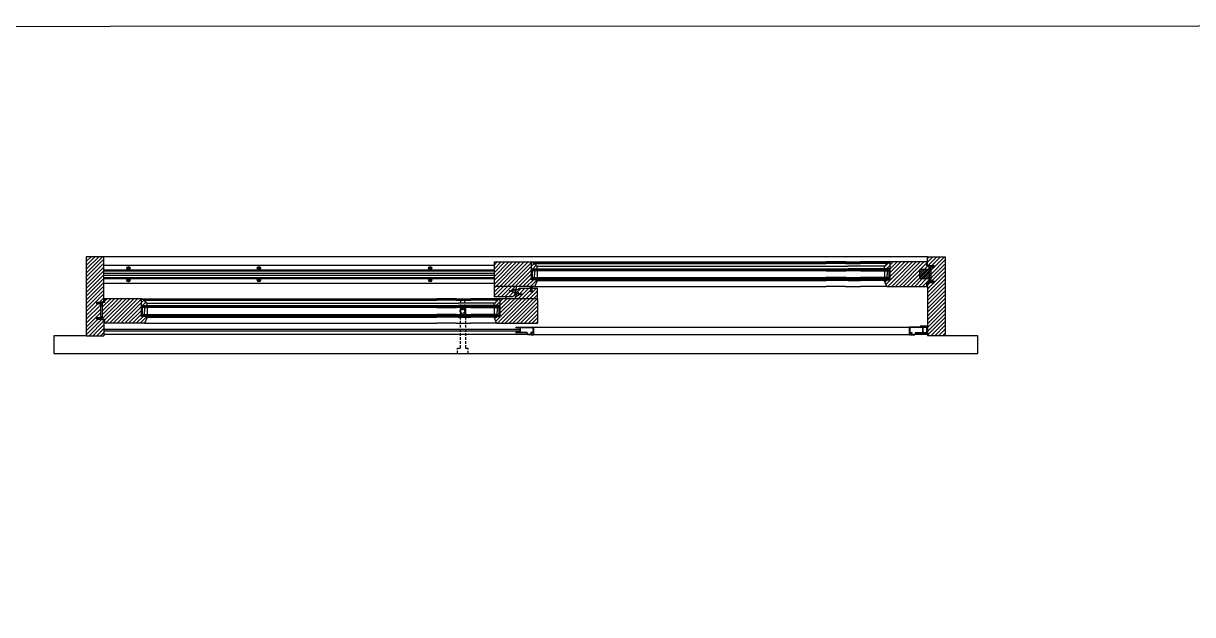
# Model space of a CAD drawing. Header units: inches. Extents: x 1985 to 11287, y 379 to 3234.
# Drawn here: x 7968.7 to 8076.3, y 1657.4 to 1711.7 of the extents above; entities that cross this region are included whole.
import ezdxf

# ---------------------------------------------------------------- set-up
doc = ezdxf.new("R2010")
doc.units = ezdxf.units.IN
doc.header["$MEASUREMENT"] = 0
doc.linetypes.add('HIDDEN', pattern=[0.375, 0.25, -0.125])
for name, color, linetype in [('glass 99', 6, 'CONTINUOUS'), ('glazing tape 99', 7, 'CONTINUOUS'), ('hardware 99', 94, 'CONTINUOUS'), ('hatch 99', 1, 'CONTINUOUS'), ('screen 99', 4, 'CONTINUOUS'), ('separation 99', 3, 'CONTINUOUS'), ('weatherstripping 99', 5, 'CONTINUOUS'), ('wood detail 99', 7, 'CONTINUOUS')]:
    doc.layers.add(name, color=color, linetype=linetype)
pattern_1 = [(45, (8362.8806, 803.94452), (-0.176776695, 0.176776695), [])]

msp = doc.modelspace()

# ---------------------------------------------------------------- hatches: boundary and pattern name
at = {"layer": 'glazing tape 99'}
h = msp.add_hatch(color=7, dxfattribs=at)
h.paths.add_polyline_path([(8015.496175, 1689.130416), (8015.996175, 1689.130416), (8015.996175, 1689.067916), (8015.496175, 1689.067916)])
h.paths.add_polyline_path([(8015.519675, 1688.192916), (8016.019675, 1688.192916), (8016.019675, 1688.130416), (8015.519675, 1688.130416)])
h = msp.add_hatch(color=7, dxfattribs=at)
h.paths.add_polyline_path([(8047.918174, 1689.130416), (8048.418174, 1689.130416), (8048.418174, 1689.067916), (8047.918174, 1689.067916)])
h.paths.add_polyline_path([(8047.894674, 1688.192916), (8048.394674, 1688.192916), (8048.394674, 1688.130416), (8047.894674, 1688.130416)])
h = msp.add_hatch(color=7, dxfattribs=at)
h.paths.add_polyline_path([(7979.621177, 1685.755416), (7980.121177, 1685.755416), (7980.121177, 1685.692916), (7979.621177, 1685.692916)])
h.paths.add_polyline_path([(7979.644677, 1684.817916), (7980.144677, 1684.817916), (7980.144677, 1684.755416), (7979.644677, 1684.755416)])
h = msp.add_hatch(color=7, dxfattribs=at)
h.paths.add_polyline_path([(8012.043175, 1685.755416), (8012.543175, 1685.755416), (8012.543175, 1685.692916), (8012.043175, 1685.692916)])
h.paths.add_polyline_path([(8012.019675, 1684.817916), (8012.519675, 1684.817916), (8012.519675, 1684.755416), (8012.019675, 1684.755416)])
at = {"layer": 'hardware 99'}
h = msp.add_hatch(dxfattribs=at)
h.set_pattern_fill('ANSI31', color=256, style=0)
h.set_pattern_definition([(45, (8371.1306, 393.35135), (-0.088388348, 0.088388348), [])])
h.paths.add_polyline_path([(8052.054174, 1689.067916), (8051.179174, 1689.067916), (8051.179174, 1688.192916), (8052.054174, 1688.192916)])
at = {"layer": 'hatch 99'}
h = msp.add_hatch(dxfattribs=at)
h.set_pattern_fill('ANSI31', color=256, scale=2, style=0)
h.set_pattern_definition(pattern_1)
h.paths.add_polyline_path([(7980.121177, 1685.981916, -0.375199902), (7979.964927, 1686.106916, 0.3507810593), (7979.821799, 1686.231916), (7979.808677, 1686.231916), (7979.808677, 1686.294416), (7979.582162, 1686.294416), (7979.582162, 1685.755416), (7980.121177, 1685.755416)], flags=17)
h.paths.add_polyline_path([(7979.582162, 1686.380416), (7976.207177, 1686.380416), (7976.207177, 1686.036668), (7975.985177, 1685.974158), (7975.985177, 1684.536673), (7976.207177, 1684.474163), (7976.207177, 1684.130416), (7979.903605, 1684.130416), (7980.144677, 1684.692916), (7980.144677, 1684.755416), (7979.582162, 1684.755416)])
h.paths.add_polyline_path([(7976.144677, 1690.224166), (7974.519677, 1690.224166), (7974.519677, 1682.974166), (7976.144677, 1682.974166), (7976.144677, 1684.396041), (7975.816677, 1684.486916), (7975.457177, 1684.486916), (7975.457177, 1684.611916), (7975.816677, 1684.611916), (7975.816677, 1685.898916), (7975.457177, 1685.898916), (7975.457177, 1686.023916), (7975.816677, 1686.023916), (7976.144677, 1686.114791), (7976.144677, 1686.380416)])
h = msp.add_hatch(dxfattribs=at)
h.set_pattern_fill('ANSI31', color=256, scale=2, style=0)
h.set_pattern_definition(pattern_1)
h.paths.add_polyline_path([(8015.996175, 1689.356916, -0.375199902), (8015.839925, 1689.481916, 0.3507810593), (8015.696797, 1689.606916), (8015.683675, 1689.606916), (8015.683675, 1689.669416), (8015.457161, 1689.669416), (8015.457161, 1689.130416), (8015.996175, 1689.130416)], flags=17)
h.paths.add_polyline_path([(8015.457161, 1689.755416), (8012.019675, 1689.755416), (8012.019675, 1687.505416), (8015.778604, 1687.505416), (8016.019675, 1688.067916), (8016.019675, 1688.130416), (8015.457161, 1688.130416)])
h.paths.add_polyline_path([(8013.717789, 1687.045041), (8013.436465, 1687.045041), (8013.436465, 1687.107541), (8013.717789, 1687.107541), (8014.082175, 1687.317919), (8014.082175, 1687.505416), (8012.019675, 1687.505416), (8012.019675, 1686.567916), (8013.707168, 1686.567916), (8014.082175, 1686.784426), (8014.082175, 1686.834663)])
h.paths.add_polyline_path([(8016.019675, 1687.317916), (8015.507322, 1687.317916), (8015.507322, 1687.004309), (8015.413322, 1687.004309), (8015.413322, 1687.317916), (8014.332168, 1687.317916), (8013.957175, 1687.101413), (8013.957175, 1687.051169), (8014.321556, 1686.840795), (8014.602885, 1686.840795), (8014.602885, 1686.778295), (8014.321556, 1686.778295), (8013.957175, 1686.567919), (8013.957175, 1686.380416), (8016.019675, 1686.380416)])
h.paths.add_polyline_path([(8016.019675, 1686.380416), (8012.582189, 1686.380416), (8012.582189, 1684.755416), (8012.019675, 1684.755416), (8012.019675, 1684.692916), (8012.260747, 1684.130416), (8016.019675, 1684.130416)])
h.paths.add_polyline_path([(8012.582189, 1686.294416), (8012.352375, 1686.294416), (8012.352375, 1686.231916), (8012.340112, 1686.231916, 0.3512557704), (8012.199904, 1686.109727, -0.380557848), (8012.043175, 1685.981916), (8012.043175, 1685.755416), (8012.582189, 1685.755416)], flags=17)
h = msp.add_hatch(dxfattribs=at)
h.set_pattern_fill('ANSI31', color=256, scale=2, style=0)
h.set_pattern_definition(pattern_1)
h.paths.add_polyline_path([(8048.457188, 1689.669416), (8048.227374, 1689.669416), (8048.227374, 1689.606916), (8048.215111, 1689.606916, 0.3512557705), (8048.074903, 1689.484727, -0.380557848), (8047.918174, 1689.356916), (8047.918174, 1689.130416), (8048.457188, 1689.130416)], flags=17)
h.paths.add_polyline_path([(8051.179174, 1689.067916), (8052.054174, 1689.067916), (8052.054174, 1689.349158), (8051.832174, 1689.411668), (8051.832174, 1689.755416), (8048.457188, 1689.755416), (8048.457188, 1688.130416), (8047.894674, 1688.130416), (8047.894674, 1688.067916), (8048.135745, 1687.505416), (8051.832174, 1687.505416), (8051.832174, 1687.849163), (8052.054174, 1687.911673), (8052.054174, 1688.192916), (8051.179174, 1688.192916)])
h.paths.add_polyline_path([(8053.519674, 1690.224166), (8052.572583, 1690.224166), (8051.894674, 1690.224166), (8051.894674, 1689.489791), (8052.222674, 1689.398916), (8052.535174, 1689.398916), (8052.535174, 1689.273916), (8052.222674, 1689.273916), (8052.222674, 1687.986916), (8052.535174, 1687.986916), (8052.535174, 1687.861916), (8052.222674, 1687.861916), (8051.894674, 1687.771041), (8051.894674, 1682.974166), (8053.519674, 1682.974166)])
at = {"layer": 'screen 99'}
h = msp.add_hatch(color=256, dxfattribs=at)
h.paths.add_polyline_path([(8014.019674, 1683.773416), (8014.019674, 1683.729916), (8014.389674, 1683.729916), (8014.389674, 1683.280916), (8014.019674, 1683.280916), (8014.019674, 1683.237416), (8015.030674, 1683.237416), (8015.138061, 1683.051416), (8015.448174, 1683.051416), (8015.448174, 1683.237416), (8015.598174, 1683.237416), (8015.598174, 1683.051416), (8015.641674, 1683.051416), (8015.641674, 1683.773416)])
h.paths.add_polyline_path([(8014.433174, 1683.280916), (8014.433174, 1683.729916), (8015.598174, 1683.729916), (8015.598174, 1683.280916), (8015.404674, 1683.280916), (8015.404674, 1683.094916), (8015.163176, 1683.094916), (8015.055788, 1683.280916)], flags=16)
h = msp.add_hatch(color=256, dxfattribs=at)
h.paths.add_polyline_path([(8050.210174, 1683.773416), (8050.210174, 1683.051416), (8050.253674, 1683.051416), (8050.253674, 1683.237416), (8050.403674, 1683.237416), (8050.403674, 1683.051416), (8050.713787, 1683.051416), (8050.821174, 1683.237416), (8051.832174, 1683.237416), (8051.832174, 1683.280916), (8051.462174, 1683.280916), (8051.462174, 1683.729916), (8051.832174, 1683.729916), (8051.832174, 1683.773416)])
h.paths.add_polyline_path([(8050.253674, 1683.729916), (8051.418674, 1683.729916), (8051.418674, 1683.280916), (8050.796059, 1683.280916), (8050.688672, 1683.094916), (8050.447174, 1683.094916), (8050.447174, 1683.280916), (8050.253674, 1683.280916)], flags=16)
msp.add_hatch(color=256, dxfattribs=at).paths.add_polyline_path([(8051.894674, 1683.849166), (8051.207174, 1683.849166), (8051.207174, 1683.786666), (8051.832174, 1683.786666), (8051.832174, 1683.224166), (8051.207174, 1683.224166), (8051.207174, 1683.161666), (8051.894674, 1683.161666)])
at = {"layer": 'weatherstripping 99'}
h = msp.add_hatch(dxfattribs=at)
h.set_pattern_fill('ANSI36', color=256, scale=0.125, angle=315, style=0)
h.set_pattern_definition([(90, (9605.572774, 1875.140218), (-0.015625, 0.02734375), [0.0390625, -0.0078125, 0, -0.0078125])])
h.paths.add_polyline_path([(8015.350822, 1687.502249), (8015.350822, 1687.347809), (8015.600822, 1687.347809), (8015.600822, 1687.515351)])
msp.add_hatch(color=256, dxfattribs=at).paths.add_polyline_path([(8015.350822, 1687.347809), (8015.350822, 1687.316836), (8015.446343, 1687.316817), (8015.47607, 1687.283227), (8015.47607, 1687.223433), (8015.413822, 1687.26697), (8015.413822, 1687.238673), (8015.47607, 1687.195136), (8015.47607, 1687.116248), (8015.413822, 1687.159784), (8015.413822, 1687.131487), (8015.49257, 1687.064963), (8015.507323, 1687.064963), (8015.507323, 1687.316805), (8015.600822, 1687.316787), (8015.600822, 1687.347809)])

# ---------------------------------------------------------------- linework, layer by layer
at = {"layer": 'glass 99', "color": 6}
for p, q in [((8042.56557, 1689.067916), (8015.496175, 1689.067916)), ((8015.550861, 1688.192916), (8015.550861, 1689.067916)), ((8042.56557, 1688.942916), (8015.550861, 1688.942916)), ((8015.734169, 1688.912924), (8015.841952, 1688.942916)), ((8015.734169, 1688.912924), (8015.734169, 1688.567916)), ((8015.734169, 1688.347907), (8015.734169, 1688.567916)), ((8015.998549, 1688.942916), (8015.998549, 1688.317916)), ((8042.56557, 1689.067916), (8044.379806, 1689.067916)), ((8042.56557, 1688.942916), (8044.379806, 1688.942916)), ((8045.711899, 1689.067916), (8044.379806, 1689.067916)), ((8045.711899, 1688.942916), (8044.379806, 1688.942916)), ((8045.711899, 1689.067916), (8048.418174, 1689.067916)), ((8045.711899, 1688.942916), (8048.363488, 1688.942916)), ((8047.918174, 1688.942916), (8047.918174, 1688.317916)), ((8048.182554, 1688.912924), (8048.074771, 1688.942916)), ((8048.182554, 1688.912924), (8048.182554, 1688.567916)), ((8048.182554, 1688.347907), (8048.182554, 1688.567916)), ((8048.363488, 1688.192916), (8048.363488, 1689.067916)), ((8015.519675, 1688.192916), (8042.56557, 1688.192916)), ((8015.550861, 1688.317916), (8042.56557, 1688.317916)), ((8015.734169, 1688.347907), (8015.841952, 1688.317916)), ((8044.379806, 1688.317916), (8042.56557, 1688.317916)), ((8044.379806, 1688.192916), (8042.56557, 1688.192916)), ((8044.379806, 1688.317916), (8045.711899, 1688.317916)), ((8044.379806, 1688.192916), (8045.711899, 1688.192916)), ((8048.363488, 1688.317916), (8045.711899, 1688.317916)), ((8048.394674, 1688.192916), (8045.711899, 1688.192916)), ((8048.182554, 1688.347907), (8048.074771, 1688.317916)), ((8006.753071, 1685.692916), (7979.621177, 1685.692916)), ((7979.675862, 1684.817916), (7979.675862, 1685.692916)), ((8006.753071, 1685.567916), (7979.675862, 1685.567916)), ((7979.859171, 1685.537924), (7979.966953, 1685.567916)), ((7979.859171, 1685.537924), (7979.859171, 1685.192916)), ((7979.859171, 1684.972907), (7979.859171, 1685.192916)), ((7980.123551, 1685.567916), (7980.123551, 1684.942916)), ((8006.753071, 1685.692916), (8008.567307, 1685.692916)), ((8006.753071, 1685.567916), (8008.567307, 1685.567916)), ((8009.8994, 1685.692916), (8008.567307, 1685.692916)), ((8009.8994, 1685.567916), (8008.567307, 1685.567916)), ((8009.8994, 1685.692916), (8012.543175, 1685.692916)), ((8009.8994, 1685.567916), (8012.488489, 1685.567916)), ((8012.043175, 1685.567916), (8012.043175, 1684.942916)), ((8012.307555, 1685.537924), (8012.199773, 1685.567916)), ((8012.307555, 1685.537924), (8012.307555, 1685.192916)), ((8012.307555, 1684.972907), (8012.307555, 1685.192916)), ((8012.488489, 1684.817916), (8012.488489, 1685.692916)), ((7979.644677, 1684.817916), (8006.753071, 1684.817916)), ((7979.675862, 1684.942916), (8006.753071, 1684.942916)), ((7979.859171, 1684.972907), (7979.966953, 1684.942916)), ((8008.567307, 1684.942916), (8006.753071, 1684.942916)), ((8008.567307, 1684.817916), (8006.753071, 1684.817916)), ((8008.567307, 1684.942916), (8009.8994, 1684.942916)), ((8008.567307, 1684.817916), (8009.8994, 1684.817916)), ((8012.488489, 1684.942916), (8009.8994, 1684.942916)), ((8012.519675, 1684.817916), (8009.8994, 1684.817916)), ((8012.307555, 1684.972907), (8012.199773, 1684.942916))]:
    msp.add_line(p, q, dxfattribs=at)
at = {"layer": 'glazing tape 99', "color": 7}
for p, q in [((8015.496175, 1689.130416), (8015.496175, 1689.067916)), ((8015.996175, 1689.130416), (8015.996175, 1689.067916)), ((8047.918174, 1689.130416), (8047.918174, 1689.067916)), ((8048.418174, 1689.130416), (8048.418174, 1689.067916)), ((7979.621177, 1685.755416), (7979.621177, 1685.692916)), ((7980.121177, 1685.755416), (7980.121177, 1685.692916)), ((8012.043175, 1685.755416), (8012.043175, 1685.692916)), ((8012.543175, 1685.755416), (8012.543175, 1685.692916))]:
    msp.add_line(p, q, dxfattribs=at)
at = {"layer": 'glazing tape 99'}
for p, q in [((8015.996175, 1689.067916), (8015.496175, 1689.067916)), ((8048.418174, 1689.067916), (8047.918174, 1689.067916)), ((8015.519675, 1688.192916), (8015.519675, 1688.130416)), ((8016.019675, 1688.192916), (8015.519675, 1688.192916)), ((8016.019675, 1688.192916), (8016.019675, 1688.130416)), ((8047.894674, 1688.192916), (8048.394674, 1688.192916)), ((8047.894674, 1688.192916), (8047.894674, 1688.130416)), ((8048.394674, 1688.192916), (8048.394674, 1688.130416)), ((7980.121177, 1685.692916), (7979.621177, 1685.692916)), ((8012.543175, 1685.692916), (8012.043175, 1685.692916)), ((7979.644677, 1684.817916), (7979.644677, 1684.755416)), ((7980.144677, 1684.817916), (7979.644677, 1684.817916)), ((7980.144677, 1684.817916), (7980.144677, 1684.755416)), ((8012.019675, 1684.817916), (8012.519675, 1684.817916)), ((8012.019675, 1684.817916), (8012.019675, 1684.755416)), ((8012.519675, 1684.817916), (8012.519675, 1684.755416))]:
    msp.add_line(p, q, dxfattribs=at)
at = {"layer": 'hardware 99'}
for p, q in [((7976.144677, 1689.455416), (8012.019675, 1689.455416)), ((8051.832174, 1689.455416), (8052.018745, 1689.455416)), ((7976.144677, 1689.035416), (8012.019675, 1689.035416)), ((7976.144677, 1688.945416), (8012.019675, 1688.945416)), ((7976.144677, 1688.730416), (8012.019675, 1688.730416)), ((7976.144677, 1688.530416), (8012.019675, 1688.530416)), ((7978.244677, 1689.185416), (7978.544677, 1689.185416)), ((7978.394677, 1689.335416), (7978.394677, 1689.035416)), ((7990.244677, 1689.185416), (7990.544677, 1689.185416)), ((7990.394677, 1689.335416), (7990.394677, 1689.035416)), ((8005.994677, 1689.185416), (8006.294677, 1689.185416)), ((8006.144677, 1689.335416), (8006.144677, 1689.035416)), ((8052.054174, 1689.067916), (8052.054174, 1688.192916)), ((8052.054174, 1689.035416), (8052.222674, 1689.035416)), ((8052.054174, 1688.945416), (8052.222674, 1688.945416)), ((8052.054174, 1688.730416), (8052.222674, 1688.730416)), ((8052.054174, 1688.530416), (8052.222674, 1688.530416)), ((7976.144677, 1688.315416), (8012.019675, 1688.315416)), ((7976.144677, 1688.225416), (8012.019675, 1688.225416)), ((7976.144677, 1687.805416), (8012.019675, 1687.805416)), ((7978.244677, 1688.075416), (7978.544677, 1688.075416)), ((7978.394677, 1687.925416), (7978.394677, 1688.225416)), ((7990.244677, 1688.075416), (7990.544677, 1688.075416)), ((7990.394677, 1687.925416), (7990.394677, 1688.225416)), ((8005.994677, 1688.075416), (8006.294677, 1688.075416)), ((8006.144677, 1687.925416), (8006.144677, 1688.225416)), ((8051.832174, 1687.805416), (8052.018745, 1687.805416)), ((8052.054174, 1688.315416), (8052.222674, 1688.315416)), ((8052.054174, 1688.225416), (8052.222674, 1688.225416))]:
    msp.add_line(p, q, dxfattribs=at)
for centre in [(7978.394677, 1689.185416), (7990.394677, 1689.185416), (8006.144677, 1689.185416), (7978.394677, 1688.075416), (7990.394677, 1688.075416), (8006.144677, 1688.075416)]:
    msp.add_circle(centre, 0.15, dxfattribs=at)
at = {"layer": 'screen 99'}
for p, q in [((7976.144677, 1683.567916), (8014.389674, 1683.567916)), ((7976.144677, 1683.442916), (8014.389674, 1683.442916)), ((7976.144677, 1683.130416), (8015.09245, 1683.130416)), ((8014.019674, 1683.773416), (8015.641674, 1683.773416)), ((8014.019674, 1683.729916), (8014.019674, 1683.773416)), ((8014.019674, 1683.729916), (8014.389674, 1683.729916)), ((8014.389674, 1683.280916), (8014.019674, 1683.280916)), ((8014.019674, 1683.237416), (8014.019674, 1683.280916)), ((8015.030674, 1683.237416), (8014.019674, 1683.237416)), ((8014.389674, 1683.729916), (8014.389674, 1683.280916)), ((8014.433174, 1683.729916), (8015.598174, 1683.729916)), ((8014.433174, 1683.729916), (8014.433174, 1683.280916)), ((8015.055788, 1683.280916), (8014.433174, 1683.280916)), ((8015.030674, 1683.237416), (8015.138061, 1683.051416)), ((8015.055788, 1683.280916), (8015.163176, 1683.094916)), ((8015.448174, 1683.051416), (8015.138061, 1683.051416)), ((8015.404674, 1683.094916), (8015.163176, 1683.094916)), ((8015.404674, 1683.280916), (8015.404674, 1683.094916)), ((8015.598174, 1683.280916), (8015.404674, 1683.280916)), ((8015.448174, 1683.237416), (8015.448174, 1683.051416)), ((8015.598174, 1683.237416), (8015.448174, 1683.237416)), ((8015.448174, 1683.051416), (8015.598174, 1683.051416)), ((8015.598174, 1683.729916), (8015.598174, 1683.280916)), ((8015.598174, 1683.237416), (8015.598174, 1683.051416)), ((8015.598174, 1683.051416), (8015.641674, 1683.051416)), ((8015.641674, 1683.773416), (8015.641674, 1683.051416)), ((8015.641674, 1683.773416), (8050.210174, 1683.773416)), ((8050.210174, 1683.051416), (8015.641674, 1683.051416)), ((8051.832174, 1683.773416), (8050.210174, 1683.773416)), ((8050.210174, 1683.773416), (8050.210174, 1683.051416)), ((8050.253674, 1683.051416), (8050.210174, 1683.051416)), ((8051.418674, 1683.729916), (8050.253674, 1683.729916)), ((8050.253674, 1683.729916), (8050.253674, 1683.280916)), ((8050.253674, 1683.280916), (8050.447174, 1683.280916)), ((8050.253674, 1683.237416), (8050.253674, 1683.051416)), ((8050.253674, 1683.237416), (8050.403674, 1683.237416)), ((8050.253674, 1683.051416), (8050.403674, 1683.051416)), ((8050.403674, 1683.237416), (8050.403674, 1683.051416)), ((8050.403674, 1683.051416), (8050.713787, 1683.051416)), ((8050.447174, 1683.280916), (8050.447174, 1683.094916)), ((8050.447174, 1683.094916), (8050.688672, 1683.094916)), ((8050.796059, 1683.280916), (8050.688672, 1683.094916)), ((8050.821174, 1683.237416), (8050.713787, 1683.051416)), ((8050.759397, 1683.130416), (8051.894674, 1683.130416)), ((8050.796059, 1683.280916), (8051.418674, 1683.280916)), ((8050.821174, 1683.237416), (8051.832174, 1683.237416)), ((8051.894674, 1683.849166), (8051.207174, 1683.849166)), ((8051.207174, 1683.849166), (8051.207174, 1683.786666)), ((8051.832174, 1683.786666), (8051.207174, 1683.786666)), ((8051.832174, 1683.224166), (8051.207174, 1683.224166)), ((8051.207174, 1683.161666), (8051.207174, 1683.224166)), ((8051.894674, 1683.161666), (8051.207174, 1683.161666)), ((8051.418674, 1683.729916), (8051.418674, 1683.280916)), ((8051.832174, 1683.729916), (8051.462174, 1683.729916)), ((8051.462174, 1683.729916), (8051.462174, 1683.280916)), ((8051.462174, 1683.280916), (8051.832174, 1683.280916)), ((8051.832174, 1683.224166), (8051.832174, 1683.786666)), ((8051.832174, 1683.729916), (8051.832174, 1683.773416)), ((8051.832174, 1683.237416), (8051.832174, 1683.280916)), ((8051.894674, 1683.161666), (8051.894674, 1683.849166))]:
    msp.add_line(p, q, dxfattribs=at)
at = {"layer": 'separation 99', "color": 3}
msp.add_lwpolyline([(7876.573778, 1711.403795), (8777.601674, 1711.674663), (8777.601674, 1473.992733), (7876.573778, 1473.721864)], close=True, dxfattribs=at)
at = {"layer": 'weatherstripping 99'}
for p, q in [((8052.203597, 1689.398916), (8052.01273, 1689.457082)), ((8052.01273, 1689.457082), (8052.102175, 1689.398916)), ((8052.059943, 1689.346791), (8052.059943, 1689.098916)), ((8052.059943, 1689.098916), (8052.087083, 1689.202426)), ((8052.162827, 1689.335916), (8052.162827, 1689.297647)), ((8052.202827, 1689.277647), (8052.182827, 1689.277647)), ((8052.492827, 1689.398916), (8052.203597, 1689.398916)), ((8052.32324, 1689.335916), (8052.222827, 1689.335916)), ((8052.222827, 1689.335916), (8052.222827, 1689.297647)), ((8052.32324, 1689.335916), (8052.264971, 1689.277647)), ((8052.307398, 1689.277647), (8052.264971, 1689.277647)), ((8052.365667, 1689.335916), (8052.307398, 1689.277647)), ((8052.450401, 1689.335916), (8052.365667, 1689.335916)), ((8052.450401, 1689.335916), (8052.392132, 1689.277647)), ((8052.434558, 1689.277647), (8052.392132, 1689.277647)), ((8052.492827, 1689.335916), (8052.434558, 1689.277647)), ((8052.492827, 1689.398916), (8052.492827, 1689.335916)), ((8015.350822, 1687.316836), (8015.350822, 1687.515351)), ((8015.600822, 1687.515351), (8015.350822, 1687.515351)), ((8015.600822, 1687.347809), (8015.350822, 1687.347809)), ((8015.350822, 1687.316836), (8015.446343, 1687.316817)), ((8015.446343, 1687.316817), (8015.47607, 1687.283227)), ((8015.507323, 1687.316805), (8015.600822, 1687.316787)), ((8015.507323, 1687.316805), (8015.507323, 1687.064963)), ((8015.600822, 1687.316787), (8015.600822, 1687.515351)), ((8052.2035, 1687.861916), (8052.012639, 1687.803724)), ((8052.012639, 1687.803724), (8052.102077, 1687.861916)), ((8052.059845, 1687.91404), (8052.059845, 1688.161916)), ((8052.059845, 1688.161916), (8052.086985, 1688.058405)), ((8052.16273, 1687.924916), (8052.16273, 1687.963185)), ((8052.20273, 1687.983185), (8052.18273, 1687.983185)), ((8052.49273, 1687.861916), (8052.2035, 1687.861916)), ((8052.22273, 1687.924916), (8052.22273, 1687.963185)), ((8052.323143, 1687.924916), (8052.22273, 1687.924916)), ((8052.323143, 1687.924916), (8052.264874, 1687.983185)), ((8052.3073, 1687.983185), (8052.264874, 1687.983185)), ((8052.365569, 1687.924916), (8052.3073, 1687.983185)), ((8052.450304, 1687.924916), (8052.365569, 1687.924916)), ((8052.450304, 1687.924916), (8052.392035, 1687.983185)), ((8052.434461, 1687.983185), (8052.392035, 1687.983185)), ((8052.49273, 1687.924916), (8052.434461, 1687.983185)), ((8052.49273, 1687.861916), (8052.49273, 1687.924916)), ((8013.436465, 1687.076291), (8013.717715, 1687.076291)), ((8014.602885, 1686.809545), (8014.321635, 1686.809545)), ((8015.47607, 1687.223433), (8015.413822, 1687.26697)), ((8015.413822, 1687.238673), (8015.413822, 1687.26697)), ((8015.47607, 1687.195136), (8015.413822, 1687.238673)), ((8015.47607, 1687.116248), (8015.413822, 1687.159784)), ((8015.413822, 1687.131487), (8015.413822, 1687.159784)), ((8015.49257, 1687.064963), (8015.413822, 1687.131487)), ((8015.47607, 1687.283227), (8015.47607, 1687.223433)), ((8015.47607, 1687.195136), (8015.47607, 1687.116248)), ((8015.49257, 1687.064963), (8015.507322, 1687.064963)), ((8015.507323, 1687.064963), (8015.49257, 1687.064963)), ((7975.54662, 1686.023916), (7975.83585, 1686.023916)), ((7975.54662, 1686.023916), (7975.54662, 1685.960916)), ((7975.54662, 1685.960916), (7975.604889, 1685.902647)), ((7975.589047, 1685.960916), (7975.673781, 1685.960916)), ((7975.589047, 1685.960916), (7975.647316, 1685.902647)), ((7975.604889, 1685.902647), (7975.647316, 1685.902647)), ((7975.673781, 1685.960916), (7975.73205, 1685.902647)), ((7975.716207, 1685.960916), (7975.81662, 1685.960916)), ((7975.716207, 1685.960916), (7975.774476, 1685.902647)), ((7975.73205, 1685.902647), (7975.774476, 1685.902647)), ((7975.81662, 1685.960916), (7975.81662, 1685.922647)), ((7975.83585, 1686.023916), (7976.026711, 1686.082107)), ((7975.83662, 1685.902647), (7975.85662, 1685.902647)), ((7975.87662, 1685.960916), (7975.87662, 1685.922647)), ((7976.026711, 1686.082107), (7975.937273, 1686.023916)), ((7975.979505, 1685.723916), (7975.952365, 1685.827426)), ((7975.979505, 1685.971791), (7975.979505, 1685.723916)), ((7975.546523, 1684.549916), (7975.604792, 1684.608185)), ((7975.546523, 1684.486916), (7975.546523, 1684.549916)), ((7975.546523, 1684.486916), (7975.835753, 1684.486916)), ((7975.588949, 1684.549916), (7975.647218, 1684.608185)), ((7975.588949, 1684.549916), (7975.673683, 1684.549916)), ((7975.604792, 1684.608185), (7975.647218, 1684.608185)), ((7975.673683, 1684.549916), (7975.731953, 1684.608185)), ((7975.71611, 1684.549916), (7975.774379, 1684.608185)), ((7975.71611, 1684.549916), (7975.816523, 1684.549916)), ((7975.731953, 1684.608185), (7975.774379, 1684.608185)), ((7975.816523, 1684.549916), (7975.816523, 1684.588185)), ((7975.835753, 1684.486916), (7976.02662, 1684.428749)), ((7975.836523, 1684.608185), (7975.856523, 1684.608185)), ((7975.876523, 1684.549916), (7975.876523, 1684.588185)), ((7976.02662, 1684.428749), (7975.937176, 1684.486916)), ((7975.979407, 1684.786916), (7975.952268, 1684.683405)), ((7975.979407, 1684.53904), (7975.979407, 1684.786916))]:
    msp.add_line(p, q, dxfattribs=at)
for centre, radius, start, end in [((8052.117492, 1689.343335), 0.057652, 105.40721178, 176.56354738), ((8052.286091, 1689.177739), 0.200534, 127.92856287, 172.92856287), ((8052.182827, 1689.297647), 0.02, 180, 270), ((8052.202827, 1689.297647), 0.02, 270, 360), ((8052.117394, 1687.917496), 0.057652, 183.43645262, 254.59278822), ((8052.285994, 1688.083092), 0.200534, 187.07143713, 232.07143713), ((8052.18273, 1687.963185), 0.02, 90, 180), ((8052.20273, 1687.963185), 0.02, 0, 90), ((8013.873965, 1687.076291), 0.15625, 94.19804756, 265.80195244), ((8013.867102, 1687.16979), 0.0625, 29.91128578, 94.19804756), ((8013.867102, 1686.982793), 0.0625, 265.80195244, 330.08871422), ((8013.704577, 1687.076291), 0.25, 330.08871422, 29.91128578), ((8014.334773, 1686.809545), 0.25, 150.08871422, 209.91128578), ((8014.172248, 1686.903043), 0.0625, 85.80195244, 150.08871422), ((8014.172248, 1686.716046), 0.0625, 209.91128578, 274.19804756), ((8014.165385, 1686.809545), 0.15625, 274.19804756, 85.80195244), ((7975.83662, 1685.922647), 0.02, 180, 270), ((7975.85662, 1685.922647), 0.02, 270, 0), ((7975.753356, 1685.802739), 0.200534, 7.07143713, 52.07143713), ((7975.921956, 1685.968335), 0.057652, 3.43645262, 74.59278822), ((7975.836523, 1684.588185), 0.02, 90, 180), ((7975.856523, 1684.588185), 0.02, 0, 90), ((7975.753259, 1684.708092), 0.200534, 307.92856287, 352.92856287), ((7975.921859, 1684.542496), 0.057652, 285.40721178, 356.56354738)]:
    msp.add_arc(centre, radius, start, end, dxfattribs=at)
at = {"layer": 'wood detail 99', "color": 0}
for p, q in [((7974.519677, 1690.224166), (7974.519677, 1682.974166)), ((7976.144677, 1690.224166), (7974.519677, 1690.224166)), ((7974.519677, 1689.755416), (7974.519677, 1687.942916)), ((7974.519677, 1689.755416), (7974.519677, 1687.942916)), ((7976.144677, 1686.114791), (7976.144677, 1690.224166)), ((8051.832174, 1689.755416), (8048.457188, 1689.755416)), ((8051.894674, 1690.224166), (8053.519674, 1690.224166)), ((8052.572583, 1690.224166), (8053.519674, 1690.224166)), ((8053.519674, 1690.224166), (8053.519674, 1682.974166)), ((7974.519677, 1688.817916), (7974.519677, 1687.942916)), ((7974.519677, 1688.817916), (7974.519677, 1687.942916)), ((8053.519674, 1689.255416), (8053.519674, 1687.942916)), ((8053.519674, 1689.255416), (8053.519674, 1687.942916)), ((8053.519674, 1688.817916), (8053.519674, 1687.942916)), ((8053.519674, 1688.817916), (8053.519674, 1687.942916)), ((8015.778604, 1687.505416), (8012.019675, 1687.505416)), ((8015.778604, 1687.505416), (8012.019675, 1687.505416)), ((8015.413322, 1687.317916), (8014.332168, 1687.317916)), ((8016.019675, 1687.317916), (8015.507322, 1687.317916)), ((8048.135745, 1687.505416), (8051.832174, 1687.505416)), ((8013.707168, 1686.567916), (8012.019675, 1686.567916)), ((8016.019675, 1686.380416), (8012.582189, 1686.380416)), ((8016.019675, 1686.380416), (8012.582189, 1686.380416)), ((7979.903605, 1684.130416), (7976.207177, 1684.130416)), ((8012.260747, 1684.130416), (8016.019675, 1684.130416))]:
    msp.add_line(p, q, dxfattribs=at)
at = {"layer": 'wood detail 99'}
for p, q in [((8051.894674, 1690.224166), (7976.144677, 1690.224166)), ((8012.019675, 1689.755416), (8012.019675, 1687.505416)), ((8012.019675, 1689.755416), (8015.457161, 1689.755416)), ((8015.457161, 1689.755416), (8042.56557, 1689.755416)), ((8015.683675, 1689.669416), (8042.56557, 1689.669416)), ((8015.683675, 1689.606916), (8042.56557, 1689.606916)), ((8044.379806, 1689.755416), (8042.56557, 1689.755416)), ((8044.35302, 1689.669416), (8042.56557, 1689.669416)), ((8044.35302, 1689.606916), (8042.56557, 1689.606916)), ((8044.35302, 1689.669416), (8045.711899, 1689.669416)), ((8044.35302, 1689.606916), (8045.711899, 1689.606916)), ((8044.379806, 1689.755416), (8045.711899, 1689.755416)), ((8048.457188, 1689.755416), (8045.711899, 1689.755416)), ((8048.227374, 1689.669416), (8045.711899, 1689.669416)), ((8048.227374, 1689.606916), (8045.711899, 1689.606916)), ((8051.832174, 1689.411668), (8051.832174, 1689.755416)), ((8051.894674, 1689.489791), (8051.894674, 1690.224166)), ((8051.894674, 1689.489791), (8052.222674, 1689.398916)), ((8015.996175, 1689.356916), (8042.56557, 1689.356916)), ((8015.996175, 1689.130416), (8042.56557, 1689.130416)), ((8042.56557, 1689.356916), (8044.576234, 1689.356916)), ((8042.56557, 1689.130416), (8044.576234, 1689.130416)), ((8045.711899, 1689.356916), (8044.576234, 1689.356916)), ((8045.711899, 1689.130416), (8044.576234, 1689.130416)), ((8047.918174, 1689.356916), (8045.711899, 1689.356916)), ((8047.918174, 1689.130416), (8045.711899, 1689.130416)), ((8051.179174, 1688.192916), (8051.179174, 1689.067916)), ((8052.054174, 1689.067916), (8051.179174, 1689.067916)), ((8051.832174, 1689.411668), (8052.054174, 1689.349158)), ((8052.054174, 1689.067916), (8052.054174, 1689.349158)), ((8052.222674, 1689.398916), (8052.535174, 1689.398916)), ((8052.222674, 1687.986916), (8052.222674, 1689.273916)), ((8052.222674, 1689.273916), (8052.535174, 1689.273916)), ((8052.535174, 1689.273916), (8052.535174, 1689.398916)), ((8012.019675, 1687.505416), (8012.019675, 1686.567916)), ((8013.663663, 1687.076291), (8014.082175, 1687.317919)), ((8013.957175, 1687.101413), (8014.332168, 1687.317916)), ((8014.082175, 1687.317919), (8014.082175, 1687.505416)), ((8015.413322, 1687.004309), (8015.413322, 1687.317916)), ((8016.019675, 1688.130416), (8015.457161, 1688.130416)), ((8015.507322, 1687.317916), (8015.507322, 1687.064963)), ((8015.507322, 1687.004309), (8015.507322, 1687.316805)), ((8015.778604, 1687.505416), (8042.56557, 1687.505416)), ((8016.019675, 1688.067916), (8016.019675, 1688.130416)), ((8042.56557, 1688.130416), (8016.019675, 1688.130416)), ((8016.019675, 1686.380416), (8016.019675, 1687.317916)), ((8042.56557, 1688.130416), (8044.576234, 1688.130416)), ((8044.335163, 1687.505416), (8042.56557, 1687.505416)), ((8044.335163, 1687.505416), (8045.711899, 1687.505416)), ((8045.711899, 1688.130416), (8044.576234, 1688.130416)), ((8045.711899, 1688.130416), (8047.894674, 1688.130416)), ((8048.135745, 1687.505416), (8045.711899, 1687.505416)), ((8047.894674, 1688.130416), (8048.457188, 1688.130416)), ((8047.894674, 1688.067916), (8047.894674, 1688.130416)), ((8052.054174, 1688.192916), (8051.179174, 1688.192916)), ((8051.832174, 1687.849163), (8052.054174, 1687.911673)), ((8051.832174, 1687.505416), (8051.832174, 1687.849163)), ((8051.894674, 1687.771041), (8052.222674, 1687.861916)), ((8051.894674, 1687.505416), (8051.894674, 1687.771041)), ((8051.894674, 1687.771041), (8051.894674, 1682.974166)), ((8052.054174, 1687.911673), (8052.054174, 1688.192916)), ((8052.054174, 1688.184147), (8052.054174, 1688.084397)), ((8052.222674, 1687.986916), (8052.535174, 1687.986916)), ((8052.222674, 1687.861916), (8052.535174, 1687.861916)), ((8052.535174, 1687.861916), (8052.535174, 1687.986916)), ((7976.144677, 1686.380416), (7976.144677, 1686.114791)), ((7979.582162, 1686.380416), (7976.207177, 1686.380416)), ((7976.207177, 1686.380416), (7976.207177, 1686.036668)), ((7979.582162, 1686.380416), (8006.753071, 1686.380416)), ((7979.808677, 1686.294416), (8006.753071, 1686.294416)), ((7979.808677, 1686.231916), (8006.753071, 1686.231916)), ((8008.567307, 1686.380416), (8006.753071, 1686.380416)), ((8008.540522, 1686.294416), (8006.753071, 1686.294416)), ((8008.540522, 1686.231916), (8006.753071, 1686.231916)), ((8008.540522, 1686.294416), (8009.8994, 1686.294416)), ((8008.540522, 1686.231916), (8009.8994, 1686.231916)), ((8008.567307, 1686.380416), (8009.8994, 1686.380416)), ((8012.582189, 1686.380416), (8009.8994, 1686.380416)), ((8012.352375, 1686.294416), (8009.8994, 1686.294416)), ((8012.352375, 1686.231916), (8009.8994, 1686.231916)), ((8013.144674, 1686.380416), (8013.144674, 1686.567916)), ((8013.436465, 1687.107541), (8013.436465, 1687.045041)), ((8013.663663, 1687.076291), (8014.082175, 1686.834663)), ((8014.082175, 1686.784426), (8013.707168, 1686.567916)), ((8013.957175, 1687.051169), (8013.957175, 1687.101413)), ((8013.957175, 1687.051172), (8013.957175, 1687.10141)), ((8013.957175, 1687.051169), (8014.321556, 1686.840795)), ((8014.321556, 1686.778295), (8013.957175, 1686.567919)), ((8013.957175, 1686.567919), (8013.957175, 1686.380416)), ((8014.019674, 1687.137497), (8014.019674, 1687.281834)), ((8014.082175, 1686.834663), (8014.082175, 1686.784426)), ((8014.602885, 1686.778295), (8014.602885, 1686.840795)), ((8016.019675, 1686.380416), (8016.019675, 1684.130416)), ((7975.457177, 1686.023916), (7975.457177, 1685.898916)), ((7975.816677, 1686.023916), (7975.457177, 1686.023916)), ((7975.816677, 1685.898916), (7975.457177, 1685.898916)), ((7976.144677, 1686.114791), (7975.816677, 1686.023916)), ((7975.816677, 1685.898916), (7975.816677, 1684.611916)), ((7976.207177, 1686.036668), (7975.985177, 1685.974158)), ((7975.985177, 1685.974158), (7975.985177, 1684.536673)), ((7975.985177, 1685.701685), (7975.985177, 1685.801434)), ((7980.121177, 1685.981916), (8006.753071, 1685.981916)), ((7980.121177, 1685.755416), (8006.753071, 1685.755416)), ((8006.753071, 1685.981916), (8008.763736, 1685.981916)), ((8006.753071, 1685.755416), (8008.763736, 1685.755416)), ((8009.8994, 1685.981916), (8008.763736, 1685.981916)), ((8009.8994, 1685.755416), (8008.763736, 1685.755416)), ((8012.043175, 1685.981916), (8009.8994, 1685.981916)), ((8012.043175, 1685.755416), (8009.8994, 1685.755416)), ((7975.457177, 1684.611916), (7975.457177, 1684.486916)), ((7975.816677, 1684.611916), (7975.457177, 1684.611916)), ((7975.816677, 1684.486916), (7975.457177, 1684.486916)), ((7976.144677, 1684.396041), (7975.816677, 1684.486916)), ((7976.207177, 1684.474163), (7975.985177, 1684.536673)), ((7976.144677, 1684.396041), (7976.144677, 1682.974166)), ((7976.207177, 1684.474163), (7976.207177, 1684.130416)), ((7980.144677, 1684.755416), (7979.582162, 1684.755416)), ((7979.903605, 1684.130416), (8006.753071, 1684.130416)), ((7980.144677, 1684.692916), (7980.144677, 1684.755416)), ((8006.753071, 1684.755416), (7980.144677, 1684.755416)), ((8006.753071, 1684.755416), (8008.763736, 1684.755416)), ((8008.522664, 1684.130416), (8006.753071, 1684.130416)), ((8008.522664, 1684.130416), (8009.8994, 1684.130416)), ((8009.8994, 1684.755416), (8008.763736, 1684.755416)), ((8009.8994, 1684.755416), (8012.019675, 1684.755416)), ((8012.260747, 1684.130416), (8009.8994, 1684.130416)), ((8012.019675, 1684.755416), (8012.582189, 1684.755416)), ((8012.019675, 1684.692916), (8012.019675, 1684.755416)), ((7974.519677, 1682.974166), (7971.519677, 1682.974166)), ((7971.519677, 1682.974166), (7971.519677, 1681.349166)), ((7974.519677, 1682.974166), (7976.144677, 1682.974166)), ((7974.519677, 1682.974166), (7974.519677, 1682.974166)), ((8053.519674, 1682.974166), (8051.894674, 1682.974166)), ((8053.519674, 1682.974166), (8053.519674, 1682.974166)), ((8056.519674, 1682.974166), (8053.519674, 1682.974166)), ((8056.519674, 1681.349166), (8056.519674, 1682.974166)), ((7971.519677, 1681.349166), (8056.519674, 1681.349166))]:
    msp.add_line(p, q, dxfattribs=at)
at = {"layer": 'wood detail 99', "color": 7}
for p, q in [((8015.457161, 1688.130416), (8015.457161, 1689.755416)), ((8015.683675, 1689.669416), (8015.457161, 1689.669416)), ((8015.683675, 1689.606916), (8015.683675, 1689.669416)), ((8048.227374, 1689.669416), (8048.457188, 1689.669416)), ((8048.227374, 1689.606916), (8048.227374, 1689.669416)), ((8048.457188, 1688.130416), (8048.457188, 1689.755416)), ((8015.457161, 1689.130416), (8015.996175, 1689.130416)), ((8015.996175, 1689.130416), (8015.996175, 1689.356916)), ((8047.918174, 1689.130416), (8047.918174, 1689.356916)), ((8048.457188, 1689.130416), (8047.918174, 1689.130416)), ((8015.778604, 1687.505416), (8016.019675, 1688.067916)), ((8016.019675, 1688.067916), (8042.56557, 1688.067916)), ((8044.576234, 1688.067916), (8042.56557, 1688.067916)), ((8044.576234, 1688.067916), (8045.711899, 1688.067916)), ((8047.894674, 1688.067916), (8045.711899, 1688.067916)), ((8048.135745, 1687.505416), (8047.894674, 1688.067916)), ((7979.582162, 1684.755416), (7979.582162, 1686.380416)), ((7979.808677, 1686.294416), (7979.582162, 1686.294416)), ((7979.808677, 1686.231916), (7979.808677, 1686.294416)), ((8012.352375, 1686.294416), (8012.582189, 1686.294416)), ((8012.352375, 1686.231916), (8012.352375, 1686.294416)), ((8012.582189, 1684.755416), (8012.582189, 1686.380416)), ((8013.717795, 1687.107541), (8013.436465, 1687.107541)), ((8013.717795, 1687.045041), (8013.436465, 1687.045041)), ((8014.321556, 1686.840795), (8014.602885, 1686.840795)), ((8014.321556, 1686.778295), (8014.602885, 1686.778295)), ((8015.507322, 1687.004309), (8015.413322, 1687.004309)), ((7979.582162, 1685.755416), (7980.121177, 1685.755416)), ((7980.121177, 1685.755416), (7980.121177, 1685.981916)), ((8012.043175, 1685.755416), (8012.043175, 1685.981916)), ((8012.582189, 1685.755416), (8012.043175, 1685.755416)), ((7979.903605, 1684.130416), (7980.144677, 1684.692916)), ((7980.144677, 1684.692916), (8006.753071, 1684.692916)), ((8008.763736, 1684.692916), (8006.753071, 1684.692916)), ((8008.763736, 1684.692916), (8009.8994, 1684.692916)), ((8012.019675, 1684.692916), (8009.8994, 1684.692916)), ((8012.260747, 1684.130416), (8012.019675, 1684.692916))]:
    msp.add_line(p, q, dxfattribs=at)
at = {"layer": 'wood detail 99', "color": 1, "linetype": 'HIDDEN'}
for p, q in [((8008.957174, 1685.224166), (8008.957174, 1686.255416)), ((8009.332174, 1685.224166), (8009.332174, 1686.255416)), ((8008.894674, 1685.474166), (8008.894674, 1681.849166)), ((8008.894674, 1685.474166), (8009.394674, 1685.474166)), ((8009.394674, 1685.474166), (8009.394674, 1681.849166)), ((8008.644674, 1681.849166), (8008.894674, 1681.849166)), ((8008.644674, 1681.349166), (8008.644674, 1681.849166)), ((8009.394674, 1681.849166), (8009.644674, 1681.849166)), ((8009.644674, 1681.349166), (8009.644674, 1681.849166))]:
    msp.add_line(p, q, dxfattribs=at)
for radius in [0.25, 0.1875]:
    msp.add_circle((8009.144674, 1685.224166), radius, dxfattribs=at)
at = {"layer": 'wood detail 99', "color": 7}
for centre, radius, start, end in [((8015.690236, 1689.454961), 0.152097, 10.20801971, 92.47236379), ((8015.989614, 1689.50887), 0.152097, 190.2080197, 272.47236379), ((8047.924735, 1689.50887), 0.152097, 267.52763621, 349.7919803), ((8048.221242, 1689.458343), 0.148699, 87.63677393, 170.87877352), ((7979.815238, 1686.079961), 0.152097, 10.20801971, 92.47236379), ((8012.346244, 1686.083343), 0.148699, 87.63677393, 170.87877352), ((7980.114615, 1686.13387), 0.152097, 190.2080197, 272.47236379), ((8012.049736, 1686.13387), 0.152097, 267.52763621, 349.7919803)]:
    msp.add_arc(centre, radius, start, end, dxfattribs=at)

doc.saveas('drawing.dxf')
